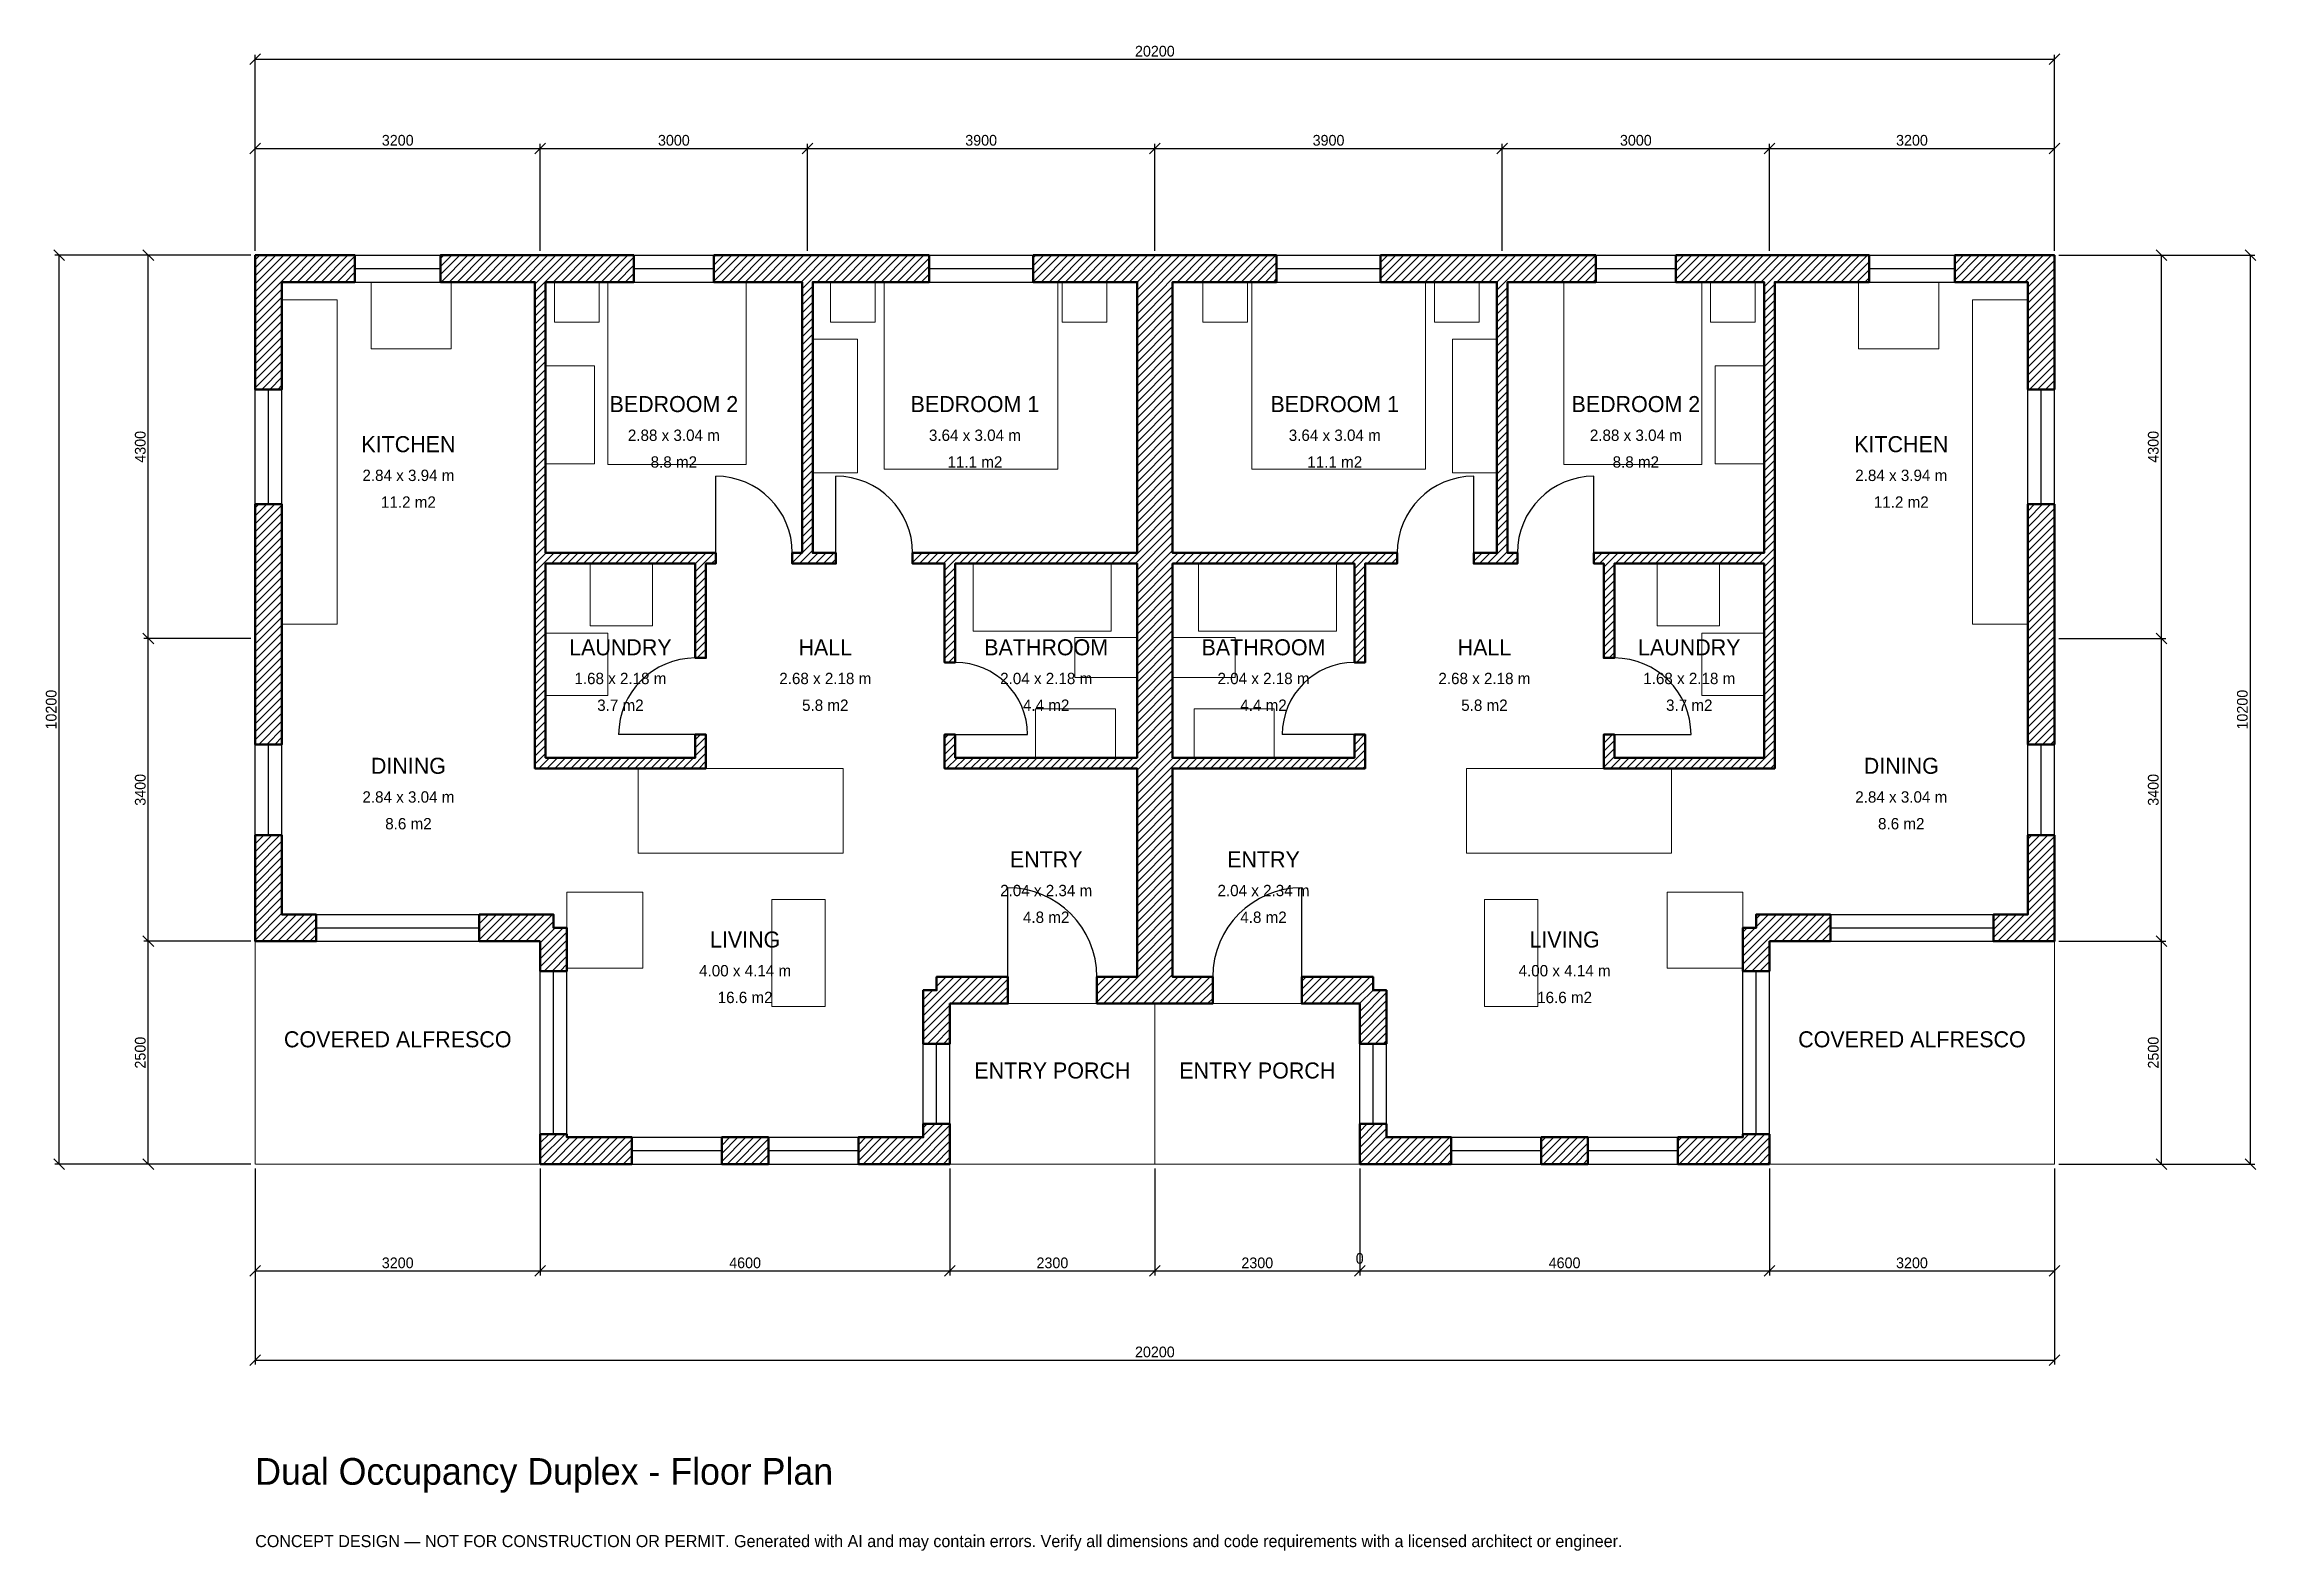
# Model space of a CAD drawing. Header units: millimetres. Extents: x -2369 to 22460, y -4341 to 12569.
import ezdxf
from ezdxf.enums import TextEntityAlignment as Align

# ---------------------------------------------------------------- set-up
doc = ezdxf.new("R2010")
doc.units = ezdxf.units.MM
doc.linetypes.add('DASHED', pattern=[1.524, 1.27, -0.254])
for name, color, linetype, lineweight in [('A-ANNO-DIMS', 1, 'Continuous', 13), ('A-ANNO-TEXT', 7, 'Continuous', 18), ('A-AREA-IDEN', 7, 'Continuous', 18), ('A-DOOR', 2, 'Continuous', 25), ('A-FLOR-FIXT', 9, 'Continuous', 13), ('A-FURN', 9, 'Continuous', 13), ('A-GLAZ', 4, 'Continuous', 25), ('A-SITE-PAVE', 8, 'Continuous', 13), ('A-WALL', 7, 'Continuous', 50), ('A-WALL-PATT', 8, 'Continuous', 13)]:
    doc.layers.add(name, color=color, linetype=linetype, lineweight=lineweight)
doc.dimstyles.new('PLAN', dxfattribs={"dimtxt": 120, "dimasz": 80, "dimexe": 50, "dimexo": 50, "dimgap": 30, "dimtad": 1, "dimdec": 0, "dimtsz": 60, "dimcen": 2.5, "dimclrd": 1, "dimclre": 1, "dimazin": 3, "dimtfac": 1, "dimtmove": 0, "dimatfit": 3})

msp = doc.modelspace()

# ---------------------------------------------------------------- hatches: boundary and pattern name
at = {"layer": 'A-WALL-PATT'}
h = msp.add_hatch(dxfattribs=at)
h.set_pattern_fill('ANSI31', color=8, scale=20)
h.paths.add_polyline_path([(6771.667, 0), (6771.667, 300), (7500, 300), (7500, 450), (7800, 450), (7800, 300), (7800.001, 300), (7800.001, 0), (7800, 0), (7800, -0.001), (7500, -0.001), (7500, 0), (6771.667, 0)])
h.paths.add_polyline_path([(5238.333, 0), (5238.333, 300), (5761.667, 300), (5761.667, 0), (5238.333, 0)])
h.paths.add_polyline_path([(3500, 0), (3500, -0.001), (3200, -0.001), (3200, 0), (3199.999, 0), (3199.999, 300), (3200, 300), (3200, 335), (3500, 335), (3500, 300), (4228.333, 300), (4228.333, 0), (3500, 0)])
h.paths.add_polyline_path([(3200, 2500), (2515, 2500), (2515, 2800), (3350, 2800), (3350, 2650), (3500, 2650), (3500, 2165), (3200, 2165), (3200, 2500)])
h.paths.add_polyline_path([(300, 2500), (300, 2499.999), (0, 2499.999), (0, 2500), (-0.001, 2500), (-0.001, 2800), (0, 2800), (0, 3690), (300, 3690), (300, 2800), (685, 2800), (685, 2500), (300, 2500)])
h.paths.add_polyline_path([(0, 5750), (0, 6050), (0, 7405), (300, 7405), (300, 6050), (300, 5750), (300, 4710), (0, 4710), (0, 5750)])
h.paths.add_polyline_path([(0, 9900), (-0.001, 9900), (-0.001, 10200), (0, 10200), (0, 10200.001), (300, 10200.001), (300, 10200), (1120, 10200), (1120, 9900), (300, 9900), (300, 8695), (0, 8695), (0, 9900)])
h.paths.add_polyline_path([(3050, 10200), (3140, 10200), (3140, 10200.001), (3260, 10200.001), (3260, 10200), (3350, 10200), (4250, 10200), (4250, 9900), (3350, 9900), (3260, 9900), (3260, 6860), (4940, 6860), (5060, 6860), (5170, 6860), (5170, 6740), (5060, 6740), (5060, 5680), (4940, 5680), (4940, 6740), (3260, 6740), (3260, 5960), (3260, 5840), (3260, 4560), (4940, 4560), (4940, 4820), (5060, 4820), (5060, 4560), (5060, 4440), (4940, 4440), (3260, 4440), (3140, 4440), (3140, 4560), (3140, 5840), (3140, 5960), (3140, 6740), (3140, 6860), (3140, 9900), (3050, 9900), (2080, 9900), (2080, 10200), (3050, 10200)])
h.paths.add_polyline_path([(6050, 10200), (6140, 10200), (6140, 10200.001), (6260, 10200.001), (6260, 10200), (6350, 10200), (7565, 10200), (7565, 9900), (6350, 9900), (6260, 9900), (6260, 6860), (6520, 6860), (6520, 6740), (6260, 6740), (6140, 6740), (6030, 6740), (6030, 6860), (6140, 6860), (6140, 9900), (6050, 9900), (5150, 9900), (5150, 10200), (6050, 10200)])
h.paths.add_polyline_path([(9900, 10200), (9900, 10200.001), (10300, 10200.001), (10300, 10200), (11465, 10200), (11465, 9900), (10300, 9900), (10300, 6900), (10300, 6860), (12340, 6860), (12460, 6860), (12820, 6860), (12820, 6740), (12460, 6740), (12460, 5630), (12340, 5630), (12340, 6740), (10300, 6740), (10300, 6700), (10300, 4600), (10300, 4560), (12340, 4560), (12340, 4820), (12460, 4820), (12460, 4560), (12460, 4440), (12340, 4440), (10300, 4440), (10300, 4400), (10300, 2100), (10750, 2100), (10750, 1800), (10300, 1800), (10300, 1799.999), (9900, 1799.999), (9900, 1800), (9450, 1800), (9450, 2100), (9900, 2100), (9900, 4400), (9900, 4440), (7860, 4440), (7740, 4440), (7740, 4560), (7740, 4820), (7860, 4820), (7860, 4560), (9900, 4560), (9900, 4600), (9900, 6700), (9900, 6740), (7860, 6740), (7860, 5630), (7740, 5630), (7740, 6740), (7380, 6740), (7380, 6860), (7740, 6860), (7860, 6860), (9900, 6860), (9900, 6900), (9900, 9900), (8735, 9900), (8735, 10200), (9900, 10200)])
h.paths.add_polyline_path([(13850, 10200), (13940, 10200), (13940, 10200.001), (14060, 10200.001), (14060, 10200), (14150, 10200), (15050, 10200), (15050, 9900), (14150, 9900), (14060, 9900), (14060, 6860), (14170, 6860), (14170, 6740), (14060, 6740), (13940, 6740), (13680, 6740), (13680, 6860), (13940, 6860), (13940, 9900), (13850, 9900), (12635, 9900), (12635, 10200), (13850, 10200)])
h.paths.add_polyline_path([(16850, 10200), (16940, 10200), (16940, 10200.001), (17060, 10200.001), (17060, 10200), (17150, 10200), (18120, 10200), (18120, 9900), (17150, 9900), (17060, 9900), (17060, 6860), (17060, 6740), (17060, 5960), (17060, 5840), (17060, 4560), (17060, 4440), (16940, 4440), (15260, 4440), (15140, 4440), (15140, 4560), (15140, 4820), (15260, 4820), (15260, 4560), (16940, 4560), (16940, 5840), (16940, 5960), (16940, 6740), (15260, 6740), (15260, 5680), (15140, 5680), (15140, 6740), (15030, 6740), (15030, 6860), (15140, 6860), (15260, 6860), (16940, 6860), (16940, 9900), (16850, 9900), (15950, 9900), (15950, 10200), (16850, 10200)])
h.paths.add_polyline_path([(19900, 10200), (19900, 10200.001), (20200, 10200.001), (20200, 10200), (20200.001, 10200), (20200.001, 9900), (20200, 9900), (20200, 8695), (19900, 8695), (19900, 9900), (19080, 9900), (19080, 10200), (19900, 10200)])
h.paths.add_polyline_path([(20200, 6050), (20200, 5750), (20200, 4710), (19900, 4710), (19900, 5750), (19900, 6050), (19900, 7405), (20200, 7405), (20200, 6050)])
h.paths.add_polyline_path([(20200, 2800), (20200.001, 2800), (20200.001, 2500), (20200, 2500), (20200, 2499.999), (19900, 2499.999), (19900, 2500), (19515, 2500), (19515, 2800), (19900, 2800), (19900, 3690), (20200, 3690), (20200, 2800)])
h.paths.add_polyline_path([(17000, 2500), (17000, 2165), (16700, 2165), (16700, 2650), (16850, 2650), (16850, 2800), (17685, 2800), (17685, 2500), (17000, 2500)])
h.paths.add_polyline_path([(17000, 300), (17000.001, 300), (17000.001, 0), (17000, 0), (17000, -0.001), (16700, -0.001), (16700, 0), (15971.7, 0), (15971.7, 300), (16700, 300), (16700, 335), (17000, 335), (17000, 300)])
h.paths.add_polyline_path([(14438.3, 0), (14438.3, 300), (14961.7, 300), (14961.7, 0), (14438.3, 0)])
h.paths.add_polyline_path([(12700, 0), (12700, -0.001), (12400, -0.001), (12400, 0), (12399.999, 0), (12399.999, 300), (12400, 300), (12400, 450), (12700, 450), (12700, 300), (13428.3, 300), (13428.3, 0), (12700, 0)])
h.paths.add_polyline_path([(12400, 1800), (11750, 1800), (11750, 2100), (12550, 2100), (12550, 1950), (12700, 1950), (12700, 1350), (12400, 1350), (12400, 1800)])
h.paths.add_polyline_path([(7800, 1800), (7800, 1350), (7500, 1350), (7500, 1950), (7650, 1950), (7650, 2100), (8450, 2100), (8450, 1800), (7800, 1800)])

# ---------------------------------------------------------------- linework, layer by layer
at = {"layer": 'A-DOOR'}
for p, q in [((5170, 6860), (5170, 7720)), ((6520, 6860), (6520, 7720)), ((13680, 6860), (13680, 7720)), ((15030, 6860), (15030, 7720)), ((4940, 4820), (4080, 4820)), ((7860, 4820), (8670, 4820)), ((12340, 4820), (11530, 4820)), ((15260, 4820), (16120, 4820)), ((8450, 2100), (8450, 3100)), ((11750, 2100), (11750, 3100))]:
    msp.add_line(p, q, dxfattribs=at)
for centre, radius, start, end in [((5170, 6860), 860, 0, 90), ((6520, 6860), 860, 0, 90), ((13680, 6860), 860, 90, 180), ((15030, 6860), 860, 90, 180), ((4940, 4820), 860, 90, 180), ((7860, 4820), 810, 0, 90), ((12340, 4820), 810, 90, 180), ((15260, 4820), 860, 0, 90), ((8450, 2100), 1000, 0, 90), ((11750, 2100), 1000, 90, 180)]:
    msp.add_arc(centre, radius, start, end, dxfattribs=at)
at = {"layer": 'A-FLOR-FIXT'}
for points in [[(300, 6060), (920, 6060), (920, 9700), (300, 9700)], [(19280, 6060), (19900, 6060), (19900, 9700), (19280, 9700)], [(8060, 5980), (9610, 5980), (9610, 6740), (8060, 6740)], [(10590, 5980), (12140, 5980), (12140, 6740), (10590, 6740)], [(9200, 5460), (9900, 5460), (9900, 5910), (9200, 5910)], [(10300, 5460), (11000, 5460), (11000, 5910), (10300, 5910)], [(8760, 4560), (9660, 4560), (9660, 5110), (8760, 5110)], [(10540, 4560), (11440, 4560), (11440, 5110), (10540, 5110)]]:
    msp.add_lwpolyline(points, close=True, dxfattribs=at)
at = {"layer": 'A-FURN'}
for points in [[(1300, 9150), (2200, 9150), (2200, 9900), (1300, 9900)], [(3360, 9450), (3860, 9450), (3860, 9900), (3360, 9900)], [(3960, 7850), (5510, 7850), (5510, 9900), (3960, 9900)], [(6460, 9450), (6960, 9450), (6960, 9900), (6460, 9900)], [(7060, 7800), (9010, 7800), (9010, 9900), (7060, 9900)], [(9060, 9450), (9560, 9450), (9560, 9900), (9060, 9900)], [(10640, 9450), (11140, 9450), (11140, 9900), (10640, 9900)], [(11190, 7800), (13140, 7800), (13140, 9900), (11190, 9900)], [(13240, 9450), (13740, 9450), (13740, 9900), (13240, 9900)], [(14690, 7850), (16240, 7850), (16240, 9900), (14690, 9900)], [(16340, 9450), (16840, 9450), (16840, 9900), (16340, 9900)], [(18000, 9150), (18900, 9150), (18900, 9900), (18000, 9900)], [(6260, 7760), (6760, 7760), (6760, 9260), (6260, 9260)], [(13440, 7760), (13940, 7760), (13940, 9260), (13440, 9260)], [(3260, 7860), (3810, 7860), (3810, 8960), (3260, 8960)], [(16390, 7860), (16940, 7860), (16940, 8960), (16390, 8960)], [(3760, 6040), (4460, 6040), (4460, 6740), (3760, 6740)], [(15740, 6040), (16440, 6040), (16440, 6740), (15740, 6740)], [(3260, 5260), (3960, 5260), (3960, 5960), (3260, 5960)], [(16240, 5260), (16940, 5260), (16940, 5960), (16240, 5960)], [(4300, 3490), (6600, 3490), (6600, 4440), (4300, 4440)], [(13600, 3490), (15900, 3490), (15900, 4440), (13600, 4440)], [(3500, 2200), (4350, 2200), (4350, 3050), (3500, 3050)], [(15850, 2200), (16700, 2200), (16700, 3050), (15850, 3050)], [(5800, 1770), (6400, 1770), (6400, 2970), (5800, 2970)], [(13800, 1770), (14400, 1770), (14400, 2970), (13800, 2970)]]:
    msp.add_lwpolyline(points, close=True, dxfattribs=at)
at = {"layer": 'A-GLAZ'}
for p, q in [((1120, 10200), (2080, 10200)), ((4250, 10200), (5150, 10200)), ((7565, 10200), (8735, 10200)), ((11465, 10200), (12635, 10200)), ((15050, 10200), (15950, 10200)), ((18120, 10200), (19080, 10200)), ((1120, 10050), (2080, 10050)), ((4250, 10050), (5150, 10050)), ((7565, 10050), (8735, 10050)), ((11465, 10050), (12635, 10050)), ((15050, 10050), (15950, 10050)), ((18120, 10050), (19080, 10050)), ((1120, 9900), (2080, 9900)), ((4250, 9900), (5150, 9900)), ((7565, 9900), (8735, 9900)), ((11465, 9900), (12635, 9900)), ((15050, 9900), (15950, 9900)), ((18120, 9900), (19080, 9900)), ((0, 7405), (0, 8695)), ((150, 7405), (150, 8695)), ((300, 7405), (300, 8695)), ((19900, 7405), (19900, 8695)), ((20050, 7405), (20050, 8695)), ((20200, 7405), (20200, 8695)), ((0, 3690), (0, 4710)), ((150, 3690), (150, 4710)), ((300, 3690), (300, 4710)), ((19900, 3690), (19900, 4710)), ((20050, 3690), (20050, 4710)), ((20200, 3690), (20200, 4710)), ((685, 2800), (2515, 2800)), ((17685, 2800), (19515, 2800)), ((685, 2650), (2515, 2650)), ((685, 2500), (2515, 2500)), ((17685, 2650), (19515, 2650)), ((17685, 2500), (19515, 2500)), ((3200, 335), (3200, 2165)), ((3350, 335), (3350, 2165)), ((3500, 335), (3500, 2165)), ((16700, 335), (16700, 2165)), ((16850, 335), (16850, 2165)), ((17000, 335), (17000, 2165)), ((7500, 450), (7500, 1350)), ((7650, 450), (7650, 1350)), ((7800, 450), (7800, 1350)), ((12400, 450), (12400, 1350)), ((12550, 450), (12550, 1350)), ((12700, 450), (12700, 1350)), ((4228.333, 300), (5238.333, 300)), ((5761.667, 300), (6771.667, 300)), ((13428.3, 300), (14438.3, 300)), ((14961.7, 300), (15971.7, 300)), ((4228.333, 150), (5238.333, 150)), ((4228.333, 0), (5238.333, 0)), ((5761.667, 150), (6771.667, 150)), ((5761.667, 0), (6771.667, 0)), ((13428.3, 150), (14438.3, 150)), ((13428.3, 0), (14438.3, 0)), ((14961.7, 150), (15971.7, 150)), ((14961.7, 0), (15971.7, 0))]:
    msp.add_line(p, q, dxfattribs=at)
at = {"layer": 'A-SITE-PAVE', "linetype": 'DASHED'}
for points in [[(0, 0), (3200, 0), (3200, 2500), (0, 2500)], [(17000, 0), (20200, 0), (20200, 2500), (17000, 2500)], [(7800, 0), (10100, 0), (10100, 1800), (7800, 1800)], [(10100, 0), (12400, 0), (12400, 1800), (10100, 1800)]]:
    msp.add_lwpolyline(points, close=True, dxfattribs=at)
at = {"layer": 'A-WALL'}
for points in [[(0, 9900), (-0.001, 9900), (-0.001, 10200), (0, 10200), (0, 10200.001), (300, 10200.001), (300, 10200), (1120, 10200), (1120, 9900), (300, 9900), (300, 8695), (0, 8695), (0, 9900)], [(3050, 10200), (3140, 10200), (3140, 10200.001), (3260, 10200.001), (3260, 10200), (3350, 10200), (4250, 10200), (4250, 9900), (3350, 9900), (3260, 9900), (3260, 6860), (4940, 6860), (5060, 6860), (5170, 6860), (5170, 6740), (5060, 6740), (5060, 5680), (4940, 5680), (4940, 6740), (3260, 6740), (3260, 5960), (3260, 5840), (3260, 4560), (4940, 4560), (4940, 4820), (5060, 4820), (5060, 4560), (5060, 4440), (4940, 4440), (3260, 4440), (3140, 4440), (3140, 4560), (3140, 5840), (3140, 5960), (3140, 6740), (3140, 6860), (3140, 9900), (3050, 9900), (2080, 9900), (2080, 10200), (3050, 10200)], [(6050, 10200), (6140, 10200), (6140, 10200.001), (6260, 10200.001), (6260, 10200), (6350, 10200), (7565, 10200), (7565, 9900), (6350, 9900), (6260, 9900), (6260, 6860), (6520, 6860), (6520, 6740), (6260, 6740), (6140, 6740), (6030, 6740), (6030, 6860), (6140, 6860), (6140, 9900), (6050, 9900), (5150, 9900), (5150, 10200), (6050, 10200)], [(9900, 10200), (9900, 10200.001), (10300, 10200.001), (10300, 10200), (11465, 10200), (11465, 9900), (10300, 9900), (10300, 6900), (10300, 6860), (12340, 6860), (12460, 6860), (12820, 6860), (12820, 6740), (12460, 6740), (12460, 5630), (12340, 5630), (12340, 6740), (10300, 6740), (10300, 6700), (10300, 4600), (10300, 4560), (12340, 4560), (12340, 4820), (12460, 4820), (12460, 4560), (12460, 4440), (12340, 4440), (10300, 4440), (10300, 4400), (10300, 2100), (10750, 2100), (10750, 1800), (10300, 1800), (10300, 1799.999), (9900, 1799.999), (9900, 1800), (9450, 1800), (9450, 2100), (9900, 2100), (9900, 4400), (9900, 4440), (7860, 4440), (7740, 4440), (7740, 4560), (7740, 4820), (7860, 4820), (7860, 4560), (9900, 4560), (9900, 4600), (9900, 6700), (9900, 6740), (7860, 6740), (7860, 5630), (7740, 5630), (7740, 6740), (7380, 6740), (7380, 6860), (7740, 6860), (7860, 6860), (9900, 6860), (9900, 6900), (9900, 9900), (8735, 9900), (8735, 10200), (9900, 10200)], [(13850, 10200), (13940, 10200), (13940, 10200.001), (14060, 10200.001), (14060, 10200), (14150, 10200), (15050, 10200), (15050, 9900), (14150, 9900), (14060, 9900), (14060, 6860), (14170, 6860), (14170, 6740), (14060, 6740), (13940, 6740), (13680, 6740), (13680, 6860), (13940, 6860), (13940, 9900), (13850, 9900), (12635, 9900), (12635, 10200), (13850, 10200)], [(16850, 10200), (16940, 10200), (16940, 10200.001), (17060, 10200.001), (17060, 10200), (17150, 10200), (18120, 10200), (18120, 9900), (17150, 9900), (17060, 9900), (17060, 6860), (17060, 6740), (17060, 5960), (17060, 5840), (17060, 4560), (17060, 4440), (16940, 4440), (15260, 4440), (15140, 4440), (15140, 4560), (15140, 4820), (15260, 4820), (15260, 4560), (16940, 4560), (16940, 5840), (16940, 5960), (16940, 6740), (15260, 6740), (15260, 5680), (15140, 5680), (15140, 6740), (15030, 6740), (15030, 6860), (15140, 6860), (15260, 6860), (16940, 6860), (16940, 9900), (16850, 9900), (15950, 9900), (15950, 10200), (16850, 10200)], [(19900, 10200), (19900, 10200.001), (20200, 10200.001), (20200, 10200), (20200.001, 10200), (20200.001, 9900), (20200, 9900), (20200, 8695), (19900, 8695), (19900, 9900), (19080, 9900), (19080, 10200), (19900, 10200)], [(0, 5750), (0, 6050), (0, 7405), (300, 7405), (300, 6050), (300, 5750), (300, 4710), (0, 4710), (0, 5750)], [(20200, 6050), (20200, 5750), (20200, 4710), (19900, 4710), (19900, 5750), (19900, 6050), (19900, 7405), (20200, 7405), (20200, 6050)], [(300, 2500), (300, 2499.999), (0, 2499.999), (0, 2500), (-0.001, 2500), (-0.001, 2800), (0, 2800), (0, 3690), (300, 3690), (300, 2800), (685, 2800), (685, 2500), (300, 2500)], [(20200, 2800), (20200.001, 2800), (20200.001, 2500), (20200, 2500), (20200, 2499.999), (19900, 2499.999), (19900, 2500), (19515, 2500), (19515, 2800), (19900, 2800), (19900, 3690), (20200, 3690), (20200, 2800)], [(3200, 2500), (2515, 2500), (2515, 2800), (3350, 2800), (3350, 2650), (3500, 2650), (3500, 2165), (3200, 2165), (3200, 2500)], [(17000, 2500), (17000, 2165), (16700, 2165), (16700, 2650), (16850, 2650), (16850, 2800), (17685, 2800), (17685, 2500), (17000, 2500)], [(7800, 1800), (7800, 1350), (7500, 1350), (7500, 1950), (7650, 1950), (7650, 2100), (8450, 2100), (8450, 1800), (7800, 1800)], [(12400, 1800), (11750, 1800), (11750, 2100), (12550, 2100), (12550, 1950), (12700, 1950), (12700, 1350), (12400, 1350), (12400, 1800)], [(3500, 0), (3500, -0.001), (3200, -0.001), (3200, 0), (3199.999, 0), (3199.999, 300), (3200, 300), (3200, 335), (3500, 335), (3500, 300), (4228.333, 300), (4228.333, 0), (3500, 0)], [(5238.333, 0), (5238.333, 300), (5761.667, 300), (5761.667, 0), (5238.333, 0)], [(6771.667, 0), (6771.667, 300), (7500, 300), (7500, 450), (7800, 450), (7800, 300), (7800.001, 300), (7800.001, 0), (7800, 0), (7800, -0.001), (7500, -0.001), (7500, 0), (6771.667, 0)], [(12700, 0), (12700, -0.001), (12400, -0.001), (12400, 0), (12399.999, 0), (12399.999, 300), (12400, 300), (12400, 450), (12700, 450), (12700, 300), (13428.3, 300), (13428.3, 0), (12700, 0)], [(14438.3, 0), (14438.3, 300), (14961.7, 300), (14961.7, 0), (14438.3, 0)], [(17000, 300), (17000.001, 300), (17000.001, 0), (17000, 0), (17000, -0.001), (16700, -0.001), (16700, 0), (15971.7, 0), (15971.7, 300), (16700, 300), (16700, 335), (17000, 335), (17000, 300)]]:
    msp.add_lwpolyline(points, close=True, dxfattribs=at)

# ---------------------------------------------------------------- texts
at = {"layer": 'A-ANNO-TEXT'}
for s, height, p in [('Dual Occupancy Duplex - Floor Plan', 300, (0, -3600)), ('CONCEPT DESIGN — NOT FOR CONSTRUCTION OR PERMIT. Generated with AI and may contain errors. Verify all dimensions and code requirements with a licensed architect or engineer.', 135, (0, -4300))]:
    msp.add_text(s, height=height, dxfattribs=at).set_placement(p)
at = {"layer": 'A-AREA-IDEN'}
for s, height, p in [('BEDROOM 2', 180, (4700, 8530)), ('BEDROOM 1', 180, (8080, 8530)), ('BEDROOM 1', 180, (12120, 8530)), ('BEDROOM 2', 180, (15500, 8530)), ('2.88 x 3.04 m', 127.5, (4700, 8180)), ('3.64 x 3.04 m', 127.5, (8080, 8180)), ('3.64 x 3.04 m', 127.5, (12120, 8180)), ('2.88 x 3.04 m', 127.5, (15500, 8180)), ('KITCHEN', 180, (1720, 8080)), ('8.8 m2', 127.5, (4700, 7880)), ('11.1 m2', 127.5, (8080, 7880)), ('11.1 m2', 127.5, (12120, 7880)), ('8.8 m2', 127.5, (15500, 7880)), ('KITCHEN', 180, (18480, 8080)), ('2.84 x 3.94 m', 127.5, (1720, 7730)), ('2.84 x 3.94 m', 127.5, (18480, 7730)), ('11.2 m2', 127.5, (1720, 7430)), ('11.2 m2', 127.5, (18480, 7430)), ('LAUNDRY', 180, (4100, 5800)), ('HALL', 180, (6400, 5800)), ('BATHROOM', 180, (8880, 5800)), ('BATHROOM', 180, (11320, 5800)), ('HALL', 180, (13800, 5800)), ('LAUNDRY', 180, (16100, 5800)), ('1.68 x 2.18 m', 127.5, (4100, 5450)), ('2.68 x 2.18 m', 127.5, (6400, 5450)), ('2.04 x 2.18 m', 127.5, (8880, 5450)), ('2.04 x 2.18 m', 127.5, (11320, 5450)), ('2.68 x 2.18 m', 127.5, (13800, 5450)), ('1.68 x 2.18 m', 127.5, (16100, 5450)), ('3.7 m2', 127.5, (4100, 5150)), ('5.8 m2', 127.5, (6400, 5150)), ('4.4 m2', 127.5, (8880, 5150)), ('4.4 m2', 127.5, (11320, 5150)), ('5.8 m2', 127.5, (13800, 5150)), ('3.7 m2', 127.5, (16100, 5150)), ('DINING', 180, (1720, 4470)), ('DINING', 180, (18480, 4470)), ('2.84 x 3.04 m', 127.5, (1720, 4120)), ('2.84 x 3.04 m', 127.5, (18480, 4120)), ('8.6 m2', 127.5, (1720, 3820)), ('8.6 m2', 127.5, (18480, 3820)), ('ENTRY', 180, (8880, 3420)), ('ENTRY', 180, (11320, 3420)), ('2.04 x 2.34 m', 127.5, (8880, 3070)), ('2.04 x 2.34 m', 127.5, (11320, 3070)), ('4.8 m2', 127.5, (8880, 2770)), ('4.8 m2', 127.5, (11320, 2770)), ('LIVING', 180, (5500, 2520)), ('LIVING', 180, (14700, 2520)), ('4.00 x 4.14 m', 127.5, (5500, 2170)), ('4.00 x 4.14 m', 127.5, (14700, 2170)), ('16.6 m2', 127.5, (5500, 1870)), ('16.6 m2', 127.5, (14700, 1870)), ('COVERED ALFRESCO', 180, (1600, 1400)), ('COVERED ALFRESCO', 180, (18600, 1400)), ('ENTRY PORCH', 180, (8950, 1050)), ('ENTRY PORCH', 180, (11250, 1050))]:
    msp.add_text(s, height=height, dxfattribs=at).set_placement(p, align=Align.MIDDLE_CENTER)

# ---------------------------------------------------------------- dimensions: what is measured, and where the dimension line sits
at = {"layer": 'A-ANNO-DIMS'}
for base, p1, p2, text in [((0, 12400), (0, 10200), (20200, 10200), '20200'), ((0, 11400), (0, 10200), (3200, 10200), '3200'), ((3200, 11400), (3200, 10200), (6200, 10200), '3000'), ((6200, 11400), (6200, 10200), (10100, 10200), '3900'), ((10100, 11400), (10100, 10200), (14000, 10200), '3900'), ((14000, 11400), (14000, 10200), (17000, 10200), '3000'), ((17000, 11400), (17000, 10200), (20200, 10200), '3200'), ((0, -1200), (0, 0), (3200, 0), '3200'), ((0, -2200), (0, 0), (20200, 0), '20200'), ((3200, -1200), (3200, 0), (7800, 0), '4600'), ((7800, -1200), (7800, 0), (10100, 0), '2300'), ((10100, -1200), (10100, 0), (12400, 0), '2300'), ((12400, -1200), (12400, 0), (12400, 0), '0'), ((12400, -1200), (12400, 0), (17000, 0), '4600'), ((17000, -1200), (17000, 0), (20200, 0), '3200')]:
    msp.add_linear_dim(base=base, p1=p1, p2=p2, text=text, dimstyle='PLAN', dxfattribs=at).render()
for base, p1, p2, text in [((-2200, 0), (0, 0), (0, 10200), '10200'), ((-1200, 5900), (0, 5900), (0, 10200), '4300'), ((21400, 5900), (20200, 5900), (20200, 10200), '4300'), ((22400, 0), (20200, 0), (20200, 10200), '10200'), ((-1200, 2500), (0, 2500), (0, 5900), '3400'), ((21400, 2500), (20200, 2500), (20200, 5900), '3400'), ((-1200, 0), (0, 0), (0, 2500), '2500'), ((21400, 0), (20200, 0), (20200, 2500), '2500')]:
    msp.add_linear_dim(base=base, p1=p1, p2=p2, angle=90, text=text, dimstyle='PLAN', dxfattribs=at).render()

doc.saveas('drawing.dxf')
